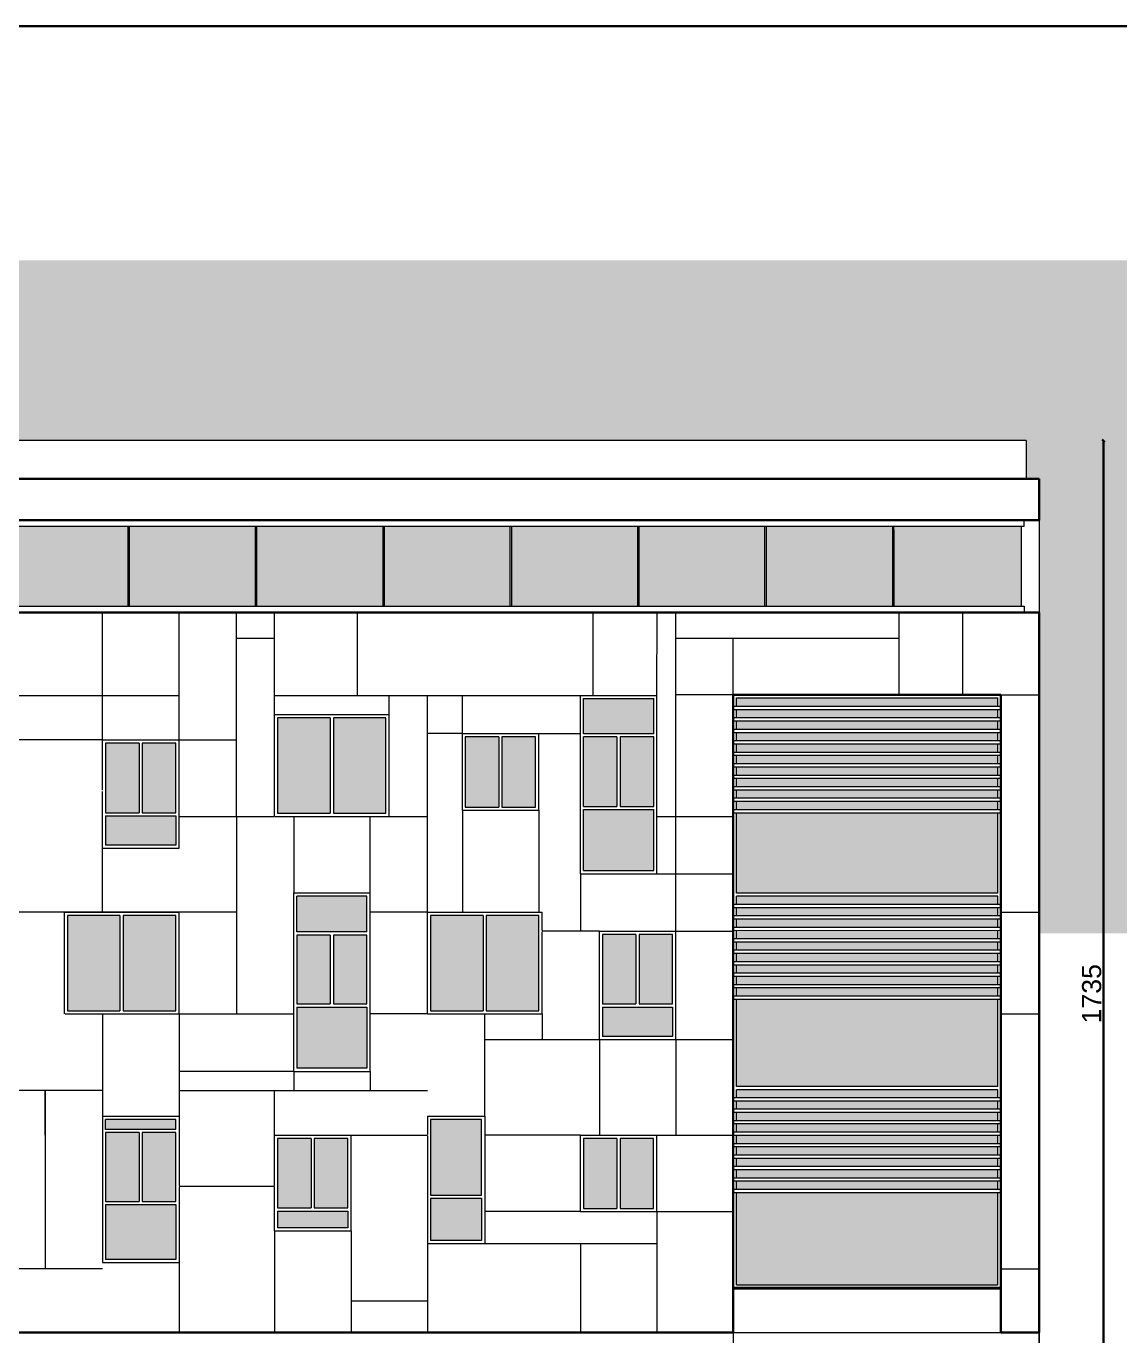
# Model space of a CAD drawing. Header units: millimetres. Extents: x 2804 to 3317, y 6834 to 7064.
# Drawn here: x 2905.77 to 2922.94, y 7037.88 to 7058.43 of the extents above; entities that cross this region are included whole.
import ezdxf

# ---------------------------------------------------------------- set-up
doc = ezdxf.new("R2010")
doc.units = ezdxf.units.MM
doc.header["$PDMODE"] = 1
doc.linetypes.add('PHANTOM2', pattern=[1.25, 0.625, -0.125, 0.125, -0.125, 0.125, -0.125])
for name, color, linetype, lineweight in [('cotation', 3, 'Continuous', 30), ('Murs', 11, 'Continuous', 40), ('texte', 3, 'Continuous', 9), ('TopoAlt_T', 3, 'Continuous', 30), ('zin fenetre', 141, 'Continuous', 15), ('zin fin', 6, 'Continuous', 9), ('zin menuiserie', 150, 'Continuous', 5), ('Zin mur', 30, 'Continuous', 30)]:
    doc.layers.add(name, color=color, linetype=linetype, lineweight=lineweight)
doc.styles.add('ARIAL', font='arial.ttf')
doc.dimstyles.new('cotation 100', dxfattribs={"dimtxt": 0.2, "dimasz": 0.04, "dimexe": 0, "dimexo": 0, "dimgap": 0.03, "dimtad": 1, "dimdec": 0, "dimlfac": 100, "dimdsep": 46, "dimtxsty": 'ARIAL', "dimblk": 'OBLIQUE', "dimcen": 0.09, "dimse1": 1, "dimse2": 1, "dimclrd": 256, "dimclre": 256, "dimclrt": 256, "dimadec": 3, "dimazin": 2, "dimtfac": 1, "dimtdec": 0, "dimtofl": 0, "dimtmove": 1, "dimatfit": 3, "dimfxl": 0, "dimtolj": 1, "dimtzin": 0, "dimlwd": -1, "dimlwe": -1, "dimarcsym": 0})

# ---------------------------------------------------------------- blocks, each defined once
blk = doc.blocks.new('_Oblique')
at = {"color": 0, "linetype": 'ByBlock', "lineweight": -2}
blk.add_line((-0.5, -0.5), (0.5, 0.5), dxfattribs=at)
blk = doc.blocks.new('*D661')
at = {"layer": 'cotation', "transparency": 16777216}
blk.add_line((2922.681, 7034.567), (2922.681, 7051.921), dxfattribs=at)
at = {"layer": 'Defpoints', "color": 0, "transparency": 16777216}
for p in [(2921.469, 7051.921), (2922.681, 7051.921), (2921.672, 7034.567)]:
    blk.add_point(p, dxfattribs=at)
at = {"layer": 'cotation', "transparency": 16777216, "xscale": 0.04, "yscale": 0.04, "zscale": 0.04}
for p, rotation in [((2922.681, 7051.921), 90), ((2922.681, 7034.567), 270)]:
    blk.add_blockref('_Oblique', p, dxfattribs=dict(at, rotation=rotation))
at = {"layer": 'cotation', "transparency": 16777216, "insert": (2922.498, 7043.244), "char_height": 0.3, "attachment_point": 5, "rotation": 90, "style": 'ARIAL'}
blk.add_mtext('\\A1;1735', dxfattribs=at)

msp = doc.modelspace()

# ---------------------------------------------------------------- hatches: boundary and pattern name
at = {"layer": 'cotation'}
h = msp.add_hatch(color=256, dxfattribs=at)
h.dxf.hatch_style = 1
h.set_gradient(color1=(213, 218, 220), tint=1, name='CURVED')
h.paths.add_polyline_path([(2921.672, 7044.193), (2924.098, 7044.193), (2924.098, 7054.756), (2890.609, 7054.756), (2890.609, 7040.745), (2893.947, 7040.745), (2893.947, 7051.925), (2921.469, 7051.925), (2921.469, 7051.327), (2921.672, 7051.327)])
at = {"layer": 'zin fenetre'}
h = msp.add_hatch(color=123, dxfattribs=at)
h.dxf.hatch_style = 1
h.set_gradient(color1=(98, 178, 178), color2=(184, 237, 255), tint=1, name='INVCURVED')
h.paths.add_polyline_path([(2907.369, 7050.577), (2905.389, 7050.577), (2905.389, 7049.325), (2907.369, 7049.325)])
h = msp.add_hatch(color=123, dxfattribs=at)
h.dxf.hatch_style = 1
h.set_gradient(color1=(98, 178, 178), color2=(184, 237, 255), tint=1, name='INVCURVED')
h.paths.add_polyline_path([(2909.369, 7050.577), (2907.389, 7050.577), (2907.389, 7049.325), (2909.369, 7049.325)])
h = msp.add_hatch(color=123, dxfattribs=at)
h.dxf.hatch_style = 1
h.set_gradient(color1=(98, 178, 178), color2=(184, 237, 255), tint=1, name='INVCURVED')
h.paths.add_polyline_path([(2911.369, 7050.577), (2909.389, 7050.577), (2909.389, 7049.325), (2911.369, 7049.325)])
h = msp.add_hatch(color=123, dxfattribs=at)
h.dxf.hatch_style = 1
h.set_gradient(color1=(98, 178, 178), color2=(184, 237, 255), tint=1, name='INVCURVED')
h.paths.add_polyline_path([(2913.369, 7050.577), (2911.389, 7050.577), (2911.389, 7049.325), (2913.369, 7049.325)])
h = msp.add_hatch(color=123, dxfattribs=at)
h.dxf.hatch_style = 1
h.set_gradient(color1=(98, 178, 178), color2=(184, 237, 255), tint=1, name='INVCURVED')
h.paths.add_polyline_path([(2915.369, 7050.577), (2913.389, 7050.577), (2913.389, 7049.325), (2915.369, 7049.325)])
h = msp.add_hatch(color=123, dxfattribs=at)
h.dxf.hatch_style = 1
h.set_gradient(color1=(98, 178, 178), color2=(184, 237, 255), tint=1, name='INVCURVED')
h.paths.add_polyline_path([(2917.369, 7050.577), (2915.389, 7050.577), (2915.389, 7049.325), (2917.369, 7049.325)])
h = msp.add_hatch(color=123, dxfattribs=at)
h.dxf.hatch_style = 1
h.set_gradient(color1=(98, 178, 178), color2=(184, 237, 255), tint=1, name='INVCURVED')
h.paths.add_polyline_path([(2919.369, 7050.577), (2917.389, 7050.577), (2917.389, 7049.325), (2919.369, 7049.325)])
h = msp.add_hatch(color=123, dxfattribs=at)
h.dxf.hatch_style = 1
h.set_gradient(color1=(98, 178, 178), color2=(184, 237, 255), tint=1, name='INVCURVED')
h.paths.add_polyline_path([(2921.389, 7050.577), (2919.389, 7050.577), (2919.389, 7049.325), (2921.389, 7049.325)])
h = msp.add_hatch(color=123, dxfattribs=at)
h.dxf.hatch_style = 1
h.set_gradient(color1=(98, 178, 178), color2=(184, 237, 255), tint=1, name='INVCURVED')
h.paths.add_polyline_path([(2915.622, 7047.877), (2914.522, 7047.877), (2914.522, 7047.325), (2915.622, 7047.325)])
h = msp.add_hatch(color=123, dxfattribs=at)
h.dxf.hatch_style = 1
h.set_gradient(color1=(98, 178, 178), color2=(184, 237, 255), tint=1, name='INVCURVED')
h.paths.add_polyline_path([(2916.922, 7047.752), (2921.022, 7047.752), (2921.022, 7047.887), (2916.922, 7047.887)])
h.paths.add_polyline_path([(2916.922, 7047.572), (2921.022, 7047.572), (2921.022, 7047.701), (2916.922, 7047.701)])
h.paths.add_polyline_path([(2916.922, 7047.392), (2921.022, 7047.392), (2921.022, 7047.521), (2916.922, 7047.521)])
h.paths.add_polyline_path([(2916.922, 7047.212), (2921.022, 7047.212), (2921.022, 7047.341), (2916.922, 7047.341)])
h.paths.add_polyline_path([(2916.922, 7047.032), (2921.022, 7047.032), (2921.022, 7047.161), (2916.922, 7047.161)])
h.paths.add_polyline_path([(2916.922, 7046.852), (2921.022, 7046.852), (2921.022, 7046.981), (2916.922, 7046.981)])
h.paths.add_polyline_path([(2916.922, 7046.672), (2921.022, 7046.672), (2921.022, 7046.801), (2916.922, 7046.801)])
h.paths.add_polyline_path([(2916.922, 7046.492), (2921.022, 7046.492), (2921.022, 7046.621), (2916.922, 7046.621)])
h.paths.add_polyline_path([(2916.922, 7046.312), (2921.022, 7046.312), (2921.022, 7046.441), (2916.922, 7046.441)])
h.paths.add_polyline_path([(2916.922, 7046.132), (2921.022, 7046.132), (2921.022, 7046.261), (2916.922, 7046.261)])
h.paths.add_polyline_path([(2921.022, 7046.081), (2916.922, 7046.081), (2916.922, 7044.825), (2921.022, 7044.824)])
h = msp.add_hatch(color=123, dxfattribs=at)
h.dxf.hatch_style = 1
h.set_gradient(color1=(98, 178, 178), color2=(184, 237, 255), tint=1, name='INVCURVED')
h.paths.add_polyline_path([(2910.544, 7047.577), (2909.719, 7047.577), (2909.719, 7046.077), (2910.544, 7046.077)])
h = msp.add_hatch(color=123, dxfattribs=at)
h.dxf.hatch_style = 1
h.set_gradient(color1=(98, 178, 178), color2=(184, 237, 255), tint=1, name='INVCURVED')
h.paths.add_polyline_path([(2911.419, 7047.577), (2910.594, 7047.577), (2910.594, 7046.077), (2911.419, 7046.077)])
h = msp.add_hatch(color=123, dxfattribs=at)
h.dxf.hatch_style = 1
h.set_gradient(color1=(98, 178, 178), color2=(184, 237, 255), tint=1, name='INVCURVED')
h.paths.add_polyline_path([(2907.544, 7047.175), (2907.019, 7047.175), (2907.019, 7046.085), (2907.544, 7046.085)])
h = msp.add_hatch(color=123, dxfattribs=at)
h.dxf.hatch_style = 1
h.set_gradient(color1=(98, 178, 178), color2=(184, 237, 255), tint=1, name='INVCURVED')
h.paths.add_polyline_path([(2908.119, 7047.175), (2907.594, 7047.175), (2907.594, 7046.085), (2908.119, 7046.085)])
h = msp.add_hatch(color=123, dxfattribs=at)
h.dxf.hatch_style = 1
h.set_gradient(color1=(98, 178, 178), color2=(184, 237, 255), tint=1, name='INVCURVED')
h.paths.add_polyline_path([(2913.19, 7047.275), (2912.665, 7047.275), (2912.665, 7046.175), (2913.19, 7046.175)])
h = msp.add_hatch(color=123, dxfattribs=at)
h.dxf.hatch_style = 1
h.set_gradient(color1=(98, 178, 178), color2=(184, 237, 255), tint=1, name='INVCURVED')
h.paths.add_polyline_path([(2913.765, 7047.275), (2913.24, 7047.275), (2913.24, 7046.175), (2913.765, 7046.175)])
h = msp.add_hatch(color=123, dxfattribs=at)
h.dxf.hatch_style = 1
h.set_gradient(color1=(98, 178, 178), color2=(184, 237, 255), tint=1, name='INVCURVED')
h.paths.add_polyline_path([(2915.044, 7047.275), (2914.523, 7047.275), (2914.523, 7046.185), (2915.044, 7046.185)])
h = msp.add_hatch(color=123, dxfattribs=at)
h.dxf.hatch_style = 1
h.set_gradient(color1=(98, 178, 178), color2=(184, 237, 255), tint=1, name='INVCURVED')
h.paths.add_polyline_path([(2915.622, 7047.275), (2915.094, 7047.275), (2915.094, 7046.185), (2915.622, 7046.185)])
h = msp.add_hatch(color=123, dxfattribs=at)
h.dxf.hatch_style = 1
h.set_gradient(color1=(98, 178, 178), color2=(184, 237, 255), tint=1, name='INVCURVED')
h.paths.add_polyline_path([(2915.622, 7046.137), (2914.522, 7046.137), (2914.522, 7045.177), (2915.622, 7045.177)])
h = msp.add_hatch(color=123, dxfattribs=at)
h.dxf.hatch_style = 1
h.set_gradient(color1=(98, 178, 178), color2=(184, 237, 255), tint=1, name='INVCURVED')
h.paths.add_polyline_path([(2908.118, 7046.035), (2907.019, 7046.035), (2907.019, 7045.575), (2908.119, 7045.575)])
h = msp.add_hatch(color=123, dxfattribs=at)
h.dxf.hatch_style = 1
h.set_gradient(color1=(98, 178, 178), color2=(184, 237, 255), tint=1, name='INVCURVED')
h.paths.add_polyline_path([(2911.119, 7044.775), (2910.019, 7044.775), (2910.019, 7044.215), (2911.119, 7044.215)])
h = msp.add_hatch(color=123, dxfattribs=at)
h.dxf.hatch_style = 1
h.set_gradient(color1=(98, 178, 178), color2=(184, 237, 255), tint=1, name='INVCURVED')
h.paths.add_polyline_path([(2921.022, 7043.155), (2916.922, 7043.155), (2916.922, 7041.787), (2921.022, 7041.787)])
h.paths.add_polyline_path([(2921.022, 7043.335), (2916.922, 7043.335), (2916.922, 7043.206), (2921.022, 7043.206)])
h.paths.add_polyline_path([(2921.022, 7043.515), (2916.922, 7043.515), (2916.922, 7043.386), (2921.022, 7043.386)])
h.paths.add_polyline_path([(2921.022, 7043.695), (2916.922, 7043.695), (2916.922, 7043.566), (2921.022, 7043.566)])
h.paths.add_polyline_path([(2921.022, 7043.875), (2916.922, 7043.875), (2916.922, 7043.746), (2921.022, 7043.746)])
h.paths.add_polyline_path([(2921.022, 7044.054), (2916.922, 7044.055), (2916.922, 7043.926), (2921.022, 7043.926)])
h.paths.add_polyline_path([(2921.022, 7044.234), (2916.922, 7044.235), (2916.922, 7044.106), (2921.022, 7044.106)])
h.paths.add_polyline_path([(2921.022, 7044.414), (2916.922, 7044.415), (2916.922, 7044.286), (2921.022, 7044.286)])
h.paths.add_polyline_path([(2916.922, 7044.646), (2921.022, 7044.646), (2921.022, 7044.774), (2916.922, 7044.775)])
h.paths.add_polyline_path([(2921.022, 7044.594), (2916.922, 7044.595), (2916.922, 7044.466), (2921.022, 7044.466)])
h = msp.add_hatch(color=123, dxfattribs=at)
h.dxf.hatch_style = 1
h.set_gradient(color1=(98, 178, 178), color2=(184, 237, 255), tint=1, name='INVCURVED')
h.paths.add_polyline_path([(2907.244, 7044.475), (2906.419, 7044.475), (2906.419, 7042.975), (2907.244, 7042.975)])
h = msp.add_hatch(color=123, dxfattribs=at)
h.dxf.hatch_style = 1
h.set_gradient(color1=(98, 178, 178), color2=(184, 237, 255), tint=1, name='INVCURVED')
h.paths.add_polyline_path([(2908.119, 7044.475), (2907.294, 7044.475), (2907.294, 7042.975), (2908.119, 7042.975)])
h = msp.add_hatch(color=123, dxfattribs=at)
h.dxf.hatch_style = 1
h.set_gradient(color1=(98, 178, 178), color2=(184, 237, 255), tint=1, name='INVCURVED')
h.paths.add_polyline_path([(2912.944, 7044.475), (2912.119, 7044.475), (2912.119, 7042.975), (2912.944, 7042.975)])
h = msp.add_hatch(color=123, dxfattribs=at)
h.dxf.hatch_style = 1
h.set_gradient(color1=(98, 178, 178), color2=(184, 237, 255), tint=1, name='INVCURVED')
h.paths.add_polyline_path([(2913.819, 7044.475), (2912.994, 7044.475), (2912.994, 7042.975), (2913.819, 7042.975)])
h = msp.add_hatch(color=123, dxfattribs=at)
h.dxf.hatch_style = 1
h.set_gradient(color1=(98, 178, 178), color2=(184, 237, 255), tint=1, name='INVCURVED')
h.paths.add_polyline_path([(2910.544, 7044.165), (2910.019, 7044.165), (2910.019, 7043.085), (2910.544, 7043.085)])
h = msp.add_hatch(color=123, dxfattribs=at)
h.dxf.hatch_style = 1
h.set_gradient(color1=(98, 178, 178), color2=(184, 237, 255), tint=1, name='INVCURVED')
h.paths.add_polyline_path([(2911.119, 7044.165), (2910.594, 7044.165), (2910.594, 7043.085), (2911.119, 7043.085)])
h = msp.add_hatch(color=123, dxfattribs=at)
h.dxf.hatch_style = 1
h.set_gradient(color1=(98, 178, 178), color2=(184, 237, 255), tint=1, name='INVCURVED')
h.paths.add_polyline_path([(2915.344, 7044.175), (2914.819, 7044.175), (2914.819, 7043.085), (2915.344, 7043.085)])
h = msp.add_hatch(color=123, dxfattribs=at)
h.dxf.hatch_style = 1
h.set_gradient(color1=(98, 178, 178), color2=(184, 237, 255), tint=1, name='INVCURVED')
h.paths.add_polyline_path([(2915.919, 7044.175), (2915.394, 7044.175), (2915.394, 7043.085), (2915.919, 7043.085)])
h = msp.add_hatch(color=123, dxfattribs=at)
h.dxf.hatch_style = 1
h.set_gradient(color1=(98, 178, 178), color2=(184, 237, 255), tint=1, name='INVCURVED')
h.paths.add_polyline_path([(2911.119, 7043.035), (2910.019, 7043.035), (2910.019, 7042.075), (2911.119, 7042.075)])
h = msp.add_hatch(color=123, dxfattribs=at)
h.dxf.hatch_style = 1
h.set_gradient(color1=(98, 178, 178), color2=(184, 237, 255), tint=1, name='INVCURVED')
h.paths.add_polyline_path([(2915.918, 7043.035), (2914.819, 7043.035), (2914.819, 7042.575), (2915.918, 7042.575)])
h = msp.add_hatch(color=123, dxfattribs=at)
h.dxf.hatch_style = 1
h.set_gradient(color1=(98, 178, 178), color2=(184, 237, 255), tint=1, name='INVCURVED')
h.paths.add_polyline_path([(2916.922, 7041.612), (2921.022, 7041.612), (2921.022, 7041.737), (2916.922, 7041.737)])
h.paths.add_polyline_path([(2916.922, 7041.432), (2921.022, 7041.432), (2921.022, 7041.561), (2916.922, 7041.561)])
h.paths.add_polyline_path([(2916.922, 7041.252), (2921.022, 7041.252), (2921.022, 7041.381), (2916.922, 7041.381)])
h.paths.add_polyline_path([(2916.922, 7041.072), (2921.022, 7041.072), (2921.022, 7041.201), (2916.922, 7041.201)])
h.paths.add_polyline_path([(2916.922, 7040.892), (2921.022, 7040.892), (2921.022, 7041.021), (2916.922, 7041.021)])
h.paths.add_polyline_path([(2916.922, 7040.712), (2921.022, 7040.712), (2921.022, 7040.841), (2916.922, 7040.841)])
h.paths.add_polyline_path([(2916.922, 7040.532), (2921.022, 7040.532), (2921.022, 7040.661), (2916.922, 7040.661)])
h.paths.add_polyline_path([(2916.922, 7040.352), (2921.022, 7040.352), (2921.022, 7040.481), (2916.922, 7040.481)])
h.paths.add_polyline_path([(2916.922, 7040.172), (2921.022, 7040.172), (2921.022, 7040.301), (2916.922, 7040.301)])
h.paths.add_polyline_path([(2921.022, 7040.121), (2916.922, 7040.121), (2916.922, 7038.675), (2921.022, 7038.675)])
h = msp.add_hatch(color=123, dxfattribs=at)
h.dxf.hatch_style = 1
h.set_gradient(color1=(98, 178, 178), color2=(184, 237, 255), tint=1, name='INVCURVED')
h.paths.add_polyline_path([(2908.119, 7041.273), (2907.019, 7041.273), (2907.019, 7041.115), (2908.119, 7041.115)])
h = msp.add_hatch(color=123, dxfattribs=at)
h.dxf.hatch_style = 1
h.set_gradient(color1=(98, 178, 178), color2=(184, 237, 255), tint=1, name='INVCURVED')
h.paths.add_polyline_path([(2912.919, 7041.273), (2912.119, 7041.273), (2912.119, 7040.085), (2912.919, 7040.085)])
h = msp.add_hatch(color=123, dxfattribs=at)
h.dxf.hatch_style = 1
h.set_gradient(color1=(98, 178, 178), color2=(184, 237, 255), tint=1, name='INVCURVED')
h.paths.add_polyline_path([(2907.544, 7041.065), (2907.019, 7041.065), (2907.019, 7039.985), (2907.544, 7039.985)])
h = msp.add_hatch(color=123, dxfattribs=at)
h.dxf.hatch_style = 1
h.set_gradient(color1=(98, 178, 178), color2=(184, 237, 255), tint=1, name='INVCURVED')
h.paths.add_polyline_path([(2908.119, 7041.065), (2907.594, 7041.065), (2907.594, 7039.985), (2908.119, 7039.985)])
h = msp.add_hatch(color=123, dxfattribs=at)
h.dxf.hatch_style = 1
h.set_gradient(color1=(98, 178, 178), color2=(184, 237, 255), tint=1, name='INVCURVED')
h.paths.add_polyline_path([(2910.244, 7040.973), (2909.719, 7040.973), (2909.719, 7039.885), (2910.244, 7039.885)])
h = msp.add_hatch(color=123, dxfattribs=at)
h.dxf.hatch_style = 1
h.set_gradient(color1=(98, 178, 178), color2=(184, 237, 255), tint=1, name='INVCURVED')
h.paths.add_polyline_path([(2910.819, 7040.973), (2910.294, 7040.973), (2910.294, 7039.885), (2910.819, 7039.885)])
h = msp.add_hatch(color=123, dxfattribs=at)
h.dxf.hatch_style = 1
h.set_gradient(color1=(98, 178, 178), color2=(184, 237, 255), tint=1, name='INVCURVED')
h.paths.add_polyline_path([(2915.044, 7040.973), (2914.519, 7040.973), (2914.519, 7039.873), (2915.044, 7039.873)])
h = msp.add_hatch(color=123, dxfattribs=at)
h.dxf.hatch_style = 1
h.set_gradient(color1=(98, 178, 178), color2=(184, 237, 255), tint=1, name='INVCURVED')
h.paths.add_polyline_path([(2915.619, 7040.973), (2915.094, 7040.973), (2915.094, 7039.873), (2915.619, 7039.873)])
h = msp.add_hatch(color=123, dxfattribs=at)
h.dxf.hatch_style = 1
h.set_gradient(color1=(98, 178, 178), color2=(184, 237, 255), tint=1, name='INVCURVED')
h.paths.add_polyline_path([(2908.119, 7039.935), (2907.019, 7039.935), (2907.019, 7039.075), (2908.118, 7039.075)])
h = msp.add_hatch(color=123, dxfattribs=at)
h.dxf.hatch_style = 1
h.set_gradient(color1=(98, 178, 178), color2=(184, 237, 255), tint=1, name='INVCURVED')
h.paths.add_polyline_path([(2912.919, 7040.035), (2912.119, 7040.035), (2912.119, 7039.373), (2912.919, 7039.373)])
h = msp.add_hatch(color=123, dxfattribs=at)
h.dxf.hatch_style = 1
h.set_gradient(color1=(98, 178, 178), color2=(184, 237, 255), tint=1, name='INVCURVED')
h.paths.add_polyline_path([(2910.818, 7039.835), (2909.719, 7039.835), (2909.719, 7039.573), (2910.818, 7039.573)])

# ---------------------------------------------------------------- linework, layer by layer
at = {"layer": 'Murs'}
for p, q in [((2916.872, 7047.935), (2916.872, 7047.937)), ((2916.872, 7038.625), (2921.072, 7038.625))]:
    msp.add_line(p, q, dxfattribs=at)
at = {"layer": 'texte', "linetype": 'PHANTOM2', "lineweight": 9, "const_width": 0.02}
msp.add_lwpolyline([(2921.672, 7039.656), (2921.672, 7031.924)], dxfattribs=at)
at = {"layer": 'TopoAlt_T'}
msp.add_lwpolyline([(2940.717, 7024.467), (2888.094, 7024.467), (2888.094, 7058.428), (2940.717, 7058.428)], close=True, dxfattribs=at)
at = {"layer": 'zin fin'}
for p, q in [((2921.469, 7051.925), (2897.29, 7051.925)), ((2921.469, 7051.925), (2921.469, 7051.327)), ((2921.672, 7050.677), (2921.672, 7049.225)), ((2906.972, 7047.227), (2906.972, 7049.225)), ((2908.172, 7047.227), (2908.172, 7049.225)), ((2909.072, 7046.027), (2909.072, 7049.225)), ((2909.672, 7046.027), (2909.672, 7049.225)), ((2910.972, 7047.927), (2910.972, 7049.225)), ((2914.672, 7047.927), (2914.672, 7049.225)), ((2915.672, 7047.927), (2915.674, 7049.225)), ((2915.972, 7044.227), (2915.972, 7049.225)), ((2919.472, 7049.225), (2919.472, 7047.937)), ((2920.472, 7047.937), (2920.472, 7049.225)), ((2909.672, 7048.817), (2909.072, 7048.817)), ((2915.972, 7048.827), (2916.872, 7048.827)), ((2916.872, 7048.827), (2919.472, 7048.827)), ((2916.872, 7047.936), (2916.872, 7048.827)), ((2916.872, 7047.937), (2915.972, 7047.937)), ((2921.072, 7047.937), (2921.672, 7047.937)), ((2902.772, 7047.927), (2908.172, 7047.927)), ((2909.672, 7047.927), (2914.472, 7047.927)), ((2911.472, 7047.629), (2911.472, 7047.927)), ((2912.072, 7044.527), (2912.072, 7047.927)), ((2912.619, 7047.327), (2912.619, 7047.927)), ((2912.619, 7047.327), (2912.072, 7047.327)), ((2913.819, 7047.327), (2914.472, 7047.327)), ((2906.972, 7047.227), (2904.972, 7047.227)), ((2908.172, 7047.227), (2909.072, 7047.227)), ((2912.619, 7046.127), (2912.619, 7044.527)), ((2913.819, 7046.127), (2913.819, 7044.527)), ((2906.972, 7044.527), (2906.972, 7046.027)), ((2908.172, 7046.027), (2909.672, 7046.027)), ((2909.072, 7046.027), (2909.072, 7042.927)), ((2909.972, 7046.028), (2909.972, 7044.825)), ((2911.172, 7044.827), (2911.172, 7046.028)), ((2911.472, 7046.028), (2912.072, 7046.028)), ((2915.672, 7046.027), (2916.872, 7046.027)), ((2914.472, 7045.127), (2914.472, 7044.227)), ((2915.672, 7045.127), (2916.872, 7045.127)), ((2909.072, 7044.527), (2903.672, 7044.527)), ((2908.172, 7042.937), (2908.172, 7044.527)), ((2912.072, 7044.527), (2911.172, 7044.527)), ((2921.072, 7044.527), (2921.672, 7044.527)), ((2914.772, 7044.227), (2913.872, 7044.227)), ((2915.972, 7044.227), (2916.872, 7044.227)), ((2906.972, 7042.927), (2906.972, 7041.325)), ((2908.172, 7042.927), (2909.972, 7042.927)), ((2908.172, 7042.917), (2908.172, 7041.315)), ((2912.072, 7042.927), (2911.172, 7042.927)), ((2912.972, 7041.325), (2912.974, 7042.927)), ((2913.872, 7042.927), (2913.872, 7042.527)), ((2921.082, 7042.927), (2921.672, 7042.927)), ((2912.982, 7042.527), (2914.772, 7042.527)), ((2913.862, 7042.537), (2913.862, 7042.537)), ((2913.882, 7042.537), (2913.882, 7042.537)), ((2914.772, 7042.527), (2914.772, 7041.027)), ((2915.972, 7042.527), (2915.972, 7041.027)), ((2915.972, 7042.527), (2916.872, 7042.527)), ((2909.972, 7042.027), (2908.172, 7042.027)), ((2909.972, 7042.027), (2909.972, 7041.727)), ((2911.172, 7042.027), (2911.172, 7041.727)), ((2906.972, 7041.727), (2904.972, 7041.727)), ((2906.072, 7041.027), (2906.072, 7041.727)), ((2906.072, 7041.727), (2906.072, 7038.927)), ((2908.172, 7041.727), (2912.072, 7041.727)), ((2909.672, 7041.025), (2909.672, 7041.727)), ((2910.872, 7041.027), (2912.072, 7041.027)), ((2914.472, 7041.027), (2912.972, 7041.027)), ((2915.672, 7041.027), (2916.872, 7041.027)), ((2908.172, 7040.227), (2909.672, 7040.227)), ((2914.472, 7039.827), (2912.972, 7039.827)), ((2915.672, 7039.827), (2916.872, 7039.827)), ((2915.672, 7039.827), (2915.672, 7037.927)), ((2909.672, 7039.525), (2909.672, 7037.927)), ((2910.872, 7039.525), (2910.872, 7037.927)), ((2912.072, 7039.325), (2912.072, 7037.927)), ((2912.972, 7039.325), (2915.672, 7039.325)), ((2914.472, 7039.325), (2914.472, 7037.927)), ((2906.972, 7038.927), (2904.972, 7038.927)), ((2908.172, 7039.027), (2908.172, 7037.927)), ((2921.072, 7038.927), (2921.672, 7038.927)), ((2910.872, 7038.427), (2912.072, 7038.427)), ((2912.082, 7038.427), (2912.082, 7038.427)), ((2921.642, 7037.927), (2921.642, 7037.927)), ((2921.672, 7037.927), (2921.672, 7034.717))]:
    msp.add_line(p, q, dxfattribs=at)
at = {"layer": 'zin menuiserie'}
for p, q in [((2921.439, 7050.577), (2921.439, 7050.677)), ((2921.439, 7050.577), (2897.94, 7050.577)), ((2907.369, 7050.577), (2907.369, 7049.325)), ((2907.389, 7050.577), (2907.389, 7049.325)), ((2907.389, 7050.577), (2907.389, 7049.325)), ((2909.369, 7050.577), (2909.369, 7049.325)), ((2909.389, 7050.577), (2909.389, 7049.325)), ((2909.389, 7050.577), (2909.389, 7049.325)), ((2911.369, 7050.577), (2911.369, 7049.325)), ((2911.389, 7050.577), (2911.389, 7049.325)), ((2911.389, 7050.577), (2911.389, 7049.325)), ((2913.369, 7049.325), (2913.369, 7050.577)), ((2913.389, 7050.577), (2913.389, 7049.325)), ((2913.389, 7050.577), (2913.389, 7049.325)), ((2915.369, 7050.577), (2915.369, 7049.325)), ((2915.389, 7050.577), (2915.389, 7049.325)), ((2915.389, 7050.577), (2915.389, 7049.325)), ((2917.369, 7049.325), (2917.369, 7050.577)), ((2917.388, 7050.577), (2917.388, 7049.325)), ((2917.389, 7050.577), (2917.389, 7049.325)), ((2919.369, 7050.577), (2919.369, 7049.325)), ((2919.388, 7050.577), (2919.388, 7049.325)), ((2919.389, 7050.525), (2919.389, 7049.325)), ((2921.389, 7050.577), (2921.389, 7049.325)), ((2919.388, 7049.373), (2919.389, 7049.373)), ((2897.94, 7049.325), (2921.439, 7049.325)), ((2921.439, 7049.325), (2921.439, 7049.225)), ((2914.472, 7047.337), (2914.472, 7047.927)), ((2914.472, 7047.927), (2914.662, 7047.927)), ((2914.522, 7047.877), (2915.622, 7047.877)), ((2914.522, 7047.325), (2914.522, 7047.877)), ((2914.662, 7047.927), (2914.682, 7047.927)), ((2914.682, 7047.927), (2915.662, 7047.927)), ((2915.622, 7047.325), (2915.622, 7047.877)), ((2915.662, 7047.927), (2915.672, 7047.927)), ((2915.672, 7046.037), (2915.672, 7047.927)), ((2921.072, 7047.752), (2916.872, 7047.752)), ((2916.922, 7047.752), (2916.922, 7047.887)), ((2916.922, 7047.887), (2921.022, 7047.887)), ((2921.022, 7047.752), (2921.022, 7047.887)), ((2909.672, 7046.028), (2909.672, 7047.629)), ((2909.672, 7047.629), (2911.462, 7047.628)), ((2909.672, 7047.619), (2909.672, 7047.628)), ((2909.672, 7047.339), (2909.672, 7047.619)), ((2910.544, 7047.577), (2909.719, 7047.577)), ((2909.719, 7047.577), (2909.719, 7046.077)), ((2910.544, 7047.577), (2910.544, 7046.077)), ((2910.544, 7047.577), (2910.544, 7047.577)), ((2911.419, 7047.577), (2910.594, 7047.577)), ((2910.594, 7047.577), (2910.594, 7046.077)), ((2911.419, 7046.077), (2911.419, 7047.577)), ((2911.462, 7047.628), (2911.472, 7047.628)), ((2911.472, 7046.038), (2911.472, 7047.629)), ((2911.472, 7046.038), (2911.472, 7047.628)), ((2921.072, 7047.701), (2916.872, 7047.701)), ((2921.072, 7047.572), (2916.872, 7047.572)), ((2921.072, 7047.521), (2916.872, 7047.521)), ((2916.922, 7047.572), (2916.922, 7047.701)), ((2916.922, 7047.392), (2916.922, 7047.521)), ((2921.022, 7047.572), (2921.022, 7047.701)), ((2921.022, 7047.392), (2921.022, 7047.521)), ((2912.619, 7046.127), (2912.619, 7047.327)), ((2912.619, 7047.327), (2913.819, 7047.327)), ((2913.819, 7046.127), (2913.819, 7047.327)), ((2914.472, 7047.317), (2914.472, 7047.337)), ((2914.472, 7045.127), (2914.472, 7047.317)), ((2915.622, 7047.325), (2914.522, 7047.325)), ((2915.599, 7047.325), (2915.599, 7047.325)), ((2921.072, 7047.392), (2916.872, 7047.392)), ((2921.072, 7047.341), (2916.872, 7047.341)), ((2916.922, 7047.212), (2916.922, 7047.341)), ((2921.022, 7047.212), (2921.022, 7047.341)), ((2906.972, 7046.437), (2906.972, 7047.227)), ((2906.972, 7047.227), (2908.172, 7047.227)), ((2907.544, 7047.175), (2907.019, 7047.175)), ((2907.019, 7047.175), (2907.019, 7046.085)), ((2907.544, 7047.175), (2907.544, 7047.175)), ((2907.544, 7047.175), (2907.544, 7046.085)), ((2908.119, 7047.175), (2907.594, 7047.175)), ((2907.594, 7047.175), (2907.594, 7046.085)), ((2908.119, 7046.085), (2908.119, 7047.175)), ((2908.172, 7045.527), (2908.172, 7047.227)), ((2913.19, 7047.275), (2912.665, 7047.275)), ((2912.665, 7047.275), (2912.665, 7046.175)), ((2913.19, 7047.275), (2913.19, 7046.175)), ((2913.19, 7047.275), (2913.19, 7047.275)), ((2913.765, 7047.275), (2913.24, 7047.275)), ((2913.24, 7047.275), (2913.24, 7046.175)), ((2913.765, 7046.175), (2913.765, 7047.275)), ((2914.522, 7046.185), (2914.522, 7047.275)), ((2915.044, 7047.275), (2914.522, 7047.275)), ((2915.044, 7047.275), (2915.044, 7046.185)), ((2915.622, 7047.275), (2915.094, 7047.275)), ((2915.094, 7047.275), (2915.094, 7046.185)), ((2915.622, 7046.185), (2915.622, 7047.275)), ((2921.072, 7047.212), (2916.872, 7047.212)), ((2921.072, 7047.161), (2916.872, 7047.161)), ((2916.922, 7047.032), (2916.922, 7047.161)), ((2921.022, 7047.032), (2921.022, 7047.161)), ((2921.072, 7047.032), (2916.872, 7047.032)), ((2921.072, 7046.981), (2916.872, 7046.981)), ((2916.922, 7046.852), (2916.922, 7046.981)), ((2921.022, 7046.852), (2921.022, 7046.981)), ((2921.072, 7046.852), (2916.872, 7046.852)), ((2921.072, 7046.801), (2916.872, 7046.801)), ((2916.922, 7046.672), (2916.922, 7046.801)), ((2921.022, 7046.672), (2921.022, 7046.801)), ((2921.072, 7046.672), (2916.872, 7046.672)), ((2921.072, 7046.621), (2916.872, 7046.621)), ((2916.922, 7046.492), (2916.922, 7046.621)), ((2921.022, 7046.492), (2921.022, 7046.621)), ((2906.972, 7045.527), (2906.972, 7046.417)), ((2921.072, 7046.492), (2916.872, 7046.492)), ((2921.072, 7046.441), (2916.872, 7046.441)), ((2921.072, 7046.312), (2916.872, 7046.312)), ((2916.922, 7046.312), (2916.922, 7046.441)), ((2921.022, 7046.312), (2921.022, 7046.441)), ((2907.019, 7046.085), (2907.544, 7046.085)), ((2907.544, 7046.085), (2907.544, 7046.085)), ((2907.594, 7046.085), (2908.119, 7046.085)), ((2908.119, 7046.085), (2908.119, 7046.085)), ((2912.619, 7046.127), (2912.629, 7046.127)), ((2912.629, 7046.127), (2912.629, 7046.127)), ((2912.629, 7046.127), (2913.809, 7046.127)), ((2912.665, 7046.175), (2913.19, 7046.175)), ((2913.19, 7046.175), (2913.19, 7046.175)), ((2913.24, 7046.175), (2913.765, 7046.175)), ((2913.765, 7046.175), (2913.765, 7046.175)), ((2913.809, 7046.127), (2913.815, 7046.127)), ((2913.815, 7046.127), (2913.819, 7046.127)), ((2914.522, 7046.185), (2915.044, 7046.185)), ((2914.522, 7045.177), (2914.522, 7046.135)), ((2914.522, 7046.135), (2915.622, 7046.135)), ((2915.034, 7046.195), (2915.034, 7046.195)), ((2915.094, 7046.185), (2915.622, 7046.185)), ((2915.622, 7045.177), (2915.622, 7046.135)), ((2921.072, 7046.261), (2916.872, 7046.261)), ((2921.072, 7046.132), (2916.872, 7046.132)), ((2916.922, 7046.132), (2916.922, 7046.261)), ((2921.022, 7046.132), (2921.022, 7046.261)), ((2907.019, 7046.035), (2908.119, 7046.035)), ((2907.019, 7046.035), (2907.019, 7045.575)), ((2908.119, 7046.035), (2908.119, 7045.575)), ((2908.119, 7046.035), (2908.119, 7046.035)), ((2909.682, 7046.028), (2910.562, 7046.028)), ((2909.719, 7046.077), (2910.544, 7046.077)), ((2910.544, 7046.077), (2910.544, 7046.077)), ((2910.562, 7046.028), (2910.572, 7046.028)), ((2910.572, 7046.028), (2911.469, 7046.028)), ((2910.594, 7046.077), (2911.419, 7046.077)), ((2911.419, 7046.077), (2911.419, 7046.077)), ((2911.469, 7046.028), (2911.472, 7046.028)), ((2911.472, 7046.028), (2911.472, 7046.038)), ((2915.672, 7046.017), (2915.672, 7046.037)), ((2915.672, 7045.137), (2915.672, 7046.017)), ((2921.072, 7046.081), (2916.872, 7046.081)), ((2916.922, 7044.824), (2916.922, 7046.081)), ((2921.022, 7044.824), (2921.022, 7046.081)), ((2906.982, 7045.527), (2908.162, 7045.527)), ((2908.119, 7045.575), (2907.019, 7045.575)), ((2908.119, 7045.575), (2908.119, 7045.575)), ((2908.162, 7045.527), (2908.169, 7045.527)), ((2908.169, 7045.527), (2908.172, 7045.527)), ((2914.472, 7045.127), (2915.669, 7045.127)), ((2914.522, 7045.177), (2915.622, 7045.177)), ((2915.669, 7045.127), (2915.672, 7045.127)), ((2915.672, 7045.127), (2915.672, 7045.137)), ((2909.972, 7044.827), (2911.162, 7044.827)), ((2909.972, 7042.937), (2909.972, 7044.827)), ((2911.119, 7044.775), (2910.019, 7044.775)), ((2910.019, 7044.215), (2910.019, 7044.775)), ((2911.119, 7044.775), (2911.119, 7044.775)), ((2911.119, 7044.215), (2911.119, 7044.775)), ((2911.162, 7044.827), (2911.172, 7044.827)), ((2911.172, 7042.927), (2911.172, 7044.827)), ((2921.072, 7044.646), (2916.872, 7044.646)), ((2921.022, 7044.824), (2916.922, 7044.824)), ((2916.922, 7044.646), (2916.922, 7044.774)), ((2921.022, 7044.774), (2916.922, 7044.774)), ((2921.022, 7044.646), (2921.022, 7044.774)), ((2906.372, 7042.927), (2906.372, 7044.527)), ((2906.372, 7044.527), (2908.162, 7044.527)), ((2906.372, 7044.517), (2906.372, 7044.527)), ((2906.372, 7044.237), (2906.372, 7044.517)), ((2907.244, 7044.475), (2906.419, 7044.475)), ((2906.419, 7044.475), (2906.419, 7042.975)), ((2907.244, 7044.475), (2907.244, 7042.975)), ((2907.244, 7044.475), (2907.244, 7044.475)), ((2908.119, 7044.475), (2907.294, 7044.475)), ((2907.294, 7044.475), (2907.294, 7042.975)), ((2908.119, 7042.975), (2908.119, 7044.475)), ((2908.162, 7044.527), (2908.172, 7044.527)), ((2908.172, 7042.937), (2908.172, 7044.527)), ((2912.072, 7042.937), (2912.072, 7044.527)), ((2912.072, 7044.527), (2912.962, 7044.527)), ((2912.944, 7044.475), (2912.119, 7044.475)), ((2912.119, 7044.475), (2912.119, 7042.975)), ((2912.944, 7044.475), (2912.944, 7042.975)), ((2912.962, 7044.527), (2913.862, 7044.527)), ((2913.819, 7044.475), (2912.994, 7044.475)), ((2912.994, 7044.475), (2912.994, 7042.975)), ((2913.819, 7044.475), (2913.819, 7044.475)), ((2913.819, 7042.975), (2913.819, 7044.475)), ((2913.862, 7044.527), (2913.872, 7044.527)), ((2913.872, 7044.237), (2913.872, 7044.527)), ((2921.072, 7044.594), (2916.872, 7044.595)), ((2921.072, 7044.466), (2916.872, 7044.466)), ((2916.922, 7044.466), (2916.922, 7044.595)), ((2921.022, 7044.466), (2921.022, 7044.594)), ((2921.072, 7044.414), (2916.872, 7044.415)), ((2921.072, 7044.286), (2916.872, 7044.286)), ((2921.072, 7044.234), (2916.872, 7044.235)), ((2916.922, 7044.286), (2916.922, 7044.415)), ((2916.922, 7044.106), (2916.922, 7044.235)), ((2921.022, 7044.286), (2921.022, 7044.414)), ((2921.022, 7044.106), (2921.022, 7044.234)), ((2911.119, 7044.215), (2910.019, 7044.215)), ((2910.544, 7044.165), (2910.019, 7044.165)), ((2910.019, 7044.165), (2910.019, 7043.085)), ((2910.544, 7044.165), (2910.544, 7044.165)), ((2910.544, 7044.165), (2910.544, 7043.085)), ((2911.119, 7044.165), (2910.594, 7044.165)), ((2910.594, 7044.165), (2910.594, 7043.085)), ((2911.119, 7044.215), (2911.119, 7044.215)), ((2911.119, 7043.085), (2911.119, 7044.165)), ((2911.119, 7044.165), (2911.119, 7044.165)), ((2913.872, 7042.927), (2913.872, 7044.217)), ((2914.772, 7042.537), (2914.772, 7044.227)), ((2914.772, 7044.227), (2915.962, 7044.227)), ((2915.344, 7044.175), (2914.819, 7044.175)), ((2914.819, 7044.175), (2914.819, 7043.085)), ((2915.344, 7044.175), (2915.344, 7043.085)), ((2915.344, 7044.175), (2915.344, 7044.175)), ((2915.919, 7044.175), (2915.394, 7044.175)), ((2915.394, 7044.175), (2915.394, 7043.085)), ((2915.919, 7043.085), (2915.919, 7044.175)), ((2915.919, 7044.175), (2915.919, 7044.175)), ((2915.962, 7044.227), (2915.972, 7044.227)), ((2915.972, 7044.217), (2915.972, 7044.227)), ((2915.972, 7042.537), (2915.972, 7044.217)), ((2921.072, 7044.106), (2916.872, 7044.106)), ((2921.072, 7044.054), (2916.872, 7044.055)), ((2916.922, 7043.926), (2916.922, 7044.055)), ((2921.022, 7043.926), (2921.022, 7044.054)), ((2921.072, 7043.926), (2916.872, 7043.926)), ((2921.072, 7043.875), (2916.872, 7043.875)), ((2916.922, 7043.746), (2916.922, 7043.875)), ((2921.022, 7043.746), (2921.022, 7043.875)), ((2921.072, 7043.746), (2916.872, 7043.746)), ((2921.072, 7043.695), (2916.872, 7043.695)), ((2916.922, 7043.566), (2916.922, 7043.695)), ((2921.022, 7043.566), (2921.022, 7043.695)), ((2921.072, 7043.566), (2916.872, 7043.566)), ((2921.072, 7043.515), (2916.872, 7043.515)), ((2916.922, 7043.386), (2916.922, 7043.515)), ((2921.022, 7043.386), (2921.022, 7043.515)), ((2921.072, 7043.386), (2916.872, 7043.386)), ((2921.072, 7043.335), (2916.872, 7043.335)), ((2921.072, 7043.206), (2916.872, 7043.206)), ((2916.922, 7043.206), (2916.922, 7043.335)), ((2921.022, 7043.206), (2921.022, 7043.335)), ((2910.019, 7043.085), (2910.544, 7043.085)), ((2910.019, 7043.035), (2911.119, 7043.035)), ((2910.019, 7043.035), (2910.019, 7042.075)), ((2910.544, 7043.085), (2910.544, 7043.085)), ((2910.594, 7043.085), (2911.119, 7043.085)), ((2911.119, 7043.085), (2911.119, 7043.085)), ((2911.119, 7043.035), (2911.119, 7043.035)), ((2911.119, 7043.035), (2911.119, 7042.075)), ((2914.819, 7043.085), (2915.344, 7043.085)), ((2914.819, 7043.035), (2915.919, 7043.035)), ((2914.819, 7043.035), (2914.819, 7042.575)), ((2915.344, 7043.085), (2915.344, 7043.085)), ((2915.394, 7043.085), (2915.919, 7043.085)), ((2915.919, 7043.085), (2915.919, 7043.085)), ((2915.919, 7043.035), (2915.919, 7042.575)), ((2915.919, 7043.035), (2915.919, 7043.035)), ((2921.072, 7043.155), (2916.872, 7043.155)), ((2916.922, 7041.787), (2916.922, 7043.155)), ((2921.022, 7041.787), (2921.022, 7043.155)), ((2906.382, 7042.927), (2907.262, 7042.927)), ((2906.419, 7042.975), (2907.244, 7042.975)), ((2907.244, 7042.975), (2907.244, 7042.975)), ((2907.262, 7042.927), (2907.272, 7042.927)), ((2907.272, 7042.927), (2908.169, 7042.927)), ((2907.294, 7042.975), (2908.119, 7042.975)), ((2908.119, 7042.975), (2908.119, 7042.975)), ((2908.169, 7042.927), (2908.172, 7042.927)), ((2908.172, 7042.927), (2908.172, 7042.937)), ((2909.972, 7042.917), (2909.972, 7042.937)), ((2909.972, 7042.027), (2909.972, 7042.917)), ((2911.172, 7042.027), (2911.172, 7042.927)), ((2912.072, 7042.927), (2912.072, 7042.937)), ((2912.072, 7042.927), (2912.962, 7042.927)), ((2912.119, 7042.975), (2912.944, 7042.975)), ((2912.944, 7042.975), (2912.944, 7042.975)), ((2912.962, 7042.927), (2912.982, 7042.927)), ((2912.982, 7042.927), (2913.862, 7042.927)), ((2912.994, 7042.975), (2913.819, 7042.975)), ((2913.819, 7042.975), (2913.819, 7042.975)), ((2913.862, 7042.927), (2913.869, 7042.927)), ((2913.869, 7042.927), (2913.872, 7042.927)), ((2914.772, 7042.527), (2914.772, 7042.537)), ((2914.772, 7042.527), (2914.782, 7042.527)), ((2914.782, 7042.527), (2915.962, 7042.527)), ((2915.919, 7042.575), (2914.819, 7042.575)), ((2915.919, 7042.575), (2915.919, 7042.575)), ((2915.962, 7042.527), (2915.969, 7042.527)), ((2915.969, 7042.527), (2915.972, 7042.527)), ((2915.972, 7042.527), (2915.972, 7042.537)), ((2909.972, 7042.027), (2911.162, 7042.027)), ((2911.119, 7042.075), (2910.019, 7042.075)), ((2911.119, 7042.075), (2911.119, 7042.075)), ((2911.162, 7042.027), (2911.169, 7042.027)), ((2911.169, 7042.027), (2911.172, 7042.027)), ((2921.022, 7041.787), (2916.922, 7041.787)), ((2921.072, 7041.612), (2916.872, 7041.612)), ((2921.072, 7041.561), (2916.872, 7041.561)), ((2921.022, 7041.737), (2916.922, 7041.737)), ((2916.922, 7041.612), (2916.922, 7041.737)), ((2916.922, 7041.432), (2916.922, 7041.561)), ((2921.022, 7041.612), (2921.022, 7041.737)), ((2921.022, 7041.432), (2921.022, 7041.561)), ((2921.072, 7041.432), (2916.872, 7041.432)), ((2921.072, 7041.381), (2916.872, 7041.381)), ((2916.922, 7041.252), (2916.922, 7041.381)), ((2921.022, 7041.252), (2921.022, 7041.381)), ((2906.972, 7041.325), (2906.972, 7039.037)), ((2906.972, 7041.325), (2908.162, 7041.325)), ((2908.119, 7041.273), (2907.019, 7041.273)), ((2907.019, 7041.115), (2907.019, 7041.273)), ((2908.119, 7041.115), (2908.119, 7041.273)), ((2908.172, 7041.315), (2908.172, 7040.237)), ((2912.072, 7041.325), (2912.072, 7041.037)), ((2912.072, 7041.325), (2912.962, 7041.325)), ((2912.919, 7041.273), (2912.119, 7041.273)), ((2912.119, 7041.273), (2912.119, 7040.085)), ((2912.919, 7040.085), (2912.919, 7041.273)), ((2912.919, 7041.273), (2912.919, 7041.273)), ((2912.962, 7041.325), (2912.972, 7041.325)), ((2912.972, 7041.325), (2912.972, 7041.037)), ((2921.072, 7041.252), (2916.872, 7041.252)), ((2921.072, 7041.201), (2916.872, 7041.201)), ((2916.922, 7041.072), (2916.922, 7041.201)), ((2921.022, 7041.072), (2921.022, 7041.201)), ((2908.119, 7041.115), (2907.019, 7041.115)), ((2907.544, 7041.065), (2907.019, 7041.065)), ((2907.019, 7041.065), (2907.019, 7039.985)), ((2907.544, 7041.065), (2907.544, 7039.985)), ((2907.544, 7041.065), (2907.544, 7041.065)), ((2908.119, 7041.065), (2907.594, 7041.065)), ((2907.594, 7041.065), (2907.594, 7039.985)), ((2908.119, 7041.115), (2908.119, 7041.115)), ((2908.119, 7041.065), (2908.119, 7041.065)), ((2908.119, 7039.985), (2908.119, 7041.065)), ((2909.672, 7040.237), (2909.672, 7041.025)), ((2909.672, 7041.025), (2910.872, 7041.025)), ((2910.244, 7040.973), (2909.719, 7040.973)), ((2909.719, 7040.973), (2909.719, 7039.885)), ((2910.244, 7040.973), (2910.244, 7040.973)), ((2910.244, 7040.973), (2910.244, 7039.885)), ((2910.819, 7040.973), (2910.294, 7040.973)), ((2910.294, 7040.973), (2910.294, 7039.885)), ((2910.819, 7039.885), (2910.819, 7040.973)), ((2910.872, 7039.525), (2910.872, 7041.025)), ((2912.072, 7041.017), (2912.072, 7039.325)), ((2912.972, 7041.037), (2912.972, 7039.837)), ((2914.472, 7039.825), (2914.472, 7041.025)), ((2914.472, 7041.025), (2915.672, 7041.025)), ((2915.044, 7040.973), (2914.519, 7040.973)), ((2914.519, 7040.973), (2914.519, 7039.873)), ((2915.044, 7040.973), (2915.044, 7039.873)), ((2915.044, 7040.973), (2915.044, 7040.973)), ((2915.619, 7040.973), (2915.094, 7040.973)), ((2915.094, 7040.973), (2915.094, 7039.873)), ((2915.619, 7039.873), (2915.619, 7040.973)), ((2915.672, 7039.835), (2915.672, 7041.025)), ((2921.072, 7041.072), (2916.872, 7041.072)), ((2921.072, 7041.021), (2916.872, 7041.021)), ((2916.922, 7040.892), (2916.922, 7041.021)), ((2921.022, 7040.892), (2921.022, 7041.021)), ((2921.072, 7040.892), (2916.872, 7040.892)), ((2921.072, 7040.841), (2916.872, 7040.841)), ((2916.922, 7040.712), (2916.922, 7040.841)), ((2921.022, 7040.712), (2921.022, 7040.841)), ((2921.072, 7040.712), (2916.872, 7040.712)), ((2921.072, 7040.661), (2916.872, 7040.661)), ((2916.922, 7040.532), (2916.922, 7040.661)), ((2921.022, 7040.532), (2921.022, 7040.661)), ((2921.072, 7040.532), (2916.872, 7040.532)), ((2921.072, 7040.481), (2916.872, 7040.481)), ((2921.072, 7040.352), (2916.872, 7040.352)), ((2916.922, 7040.352), (2916.922, 7040.481)), ((2921.022, 7040.352), (2921.022, 7040.481)), ((2908.172, 7040.217), (2908.172, 7039.027)), ((2909.672, 7039.525), (2909.672, 7040.217)), ((2921.072, 7040.301), (2916.872, 7040.301)), ((2921.072, 7040.172), (2916.872, 7040.172)), ((2916.922, 7040.172), (2916.922, 7040.301)), ((2921.022, 7040.172), (2921.022, 7040.301)), ((2907.019, 7039.985), (2907.544, 7039.985)), ((2907.019, 7039.935), (2908.119, 7039.935)), ((2907.019, 7039.935), (2907.019, 7039.075)), ((2907.544, 7039.985), (2907.544, 7039.985)), ((2907.594, 7039.985), (2908.119, 7039.985)), ((2908.119, 7039.985), (2908.119, 7039.985)), ((2908.119, 7039.935), (2908.119, 7039.935)), ((2908.119, 7039.935), (2908.119, 7039.075)), ((2912.119, 7040.085), (2912.919, 7040.085)), ((2912.119, 7040.035), (2912.919, 7040.035)), ((2912.119, 7040.035), (2912.119, 7039.373)), ((2912.919, 7040.085), (2912.919, 7040.085)), ((2912.919, 7040.035), (2912.919, 7040.035)), ((2912.919, 7040.035), (2912.919, 7039.373)), ((2921.072, 7040.121), (2916.872, 7040.121)), ((2916.922, 7038.675), (2916.922, 7040.121)), ((2921.022, 7038.675), (2921.022, 7040.121)), ((2909.719, 7039.885), (2910.244, 7039.885)), ((2909.719, 7039.835), (2910.819, 7039.835)), ((2909.719, 7039.835), (2909.719, 7039.573)), ((2910.244, 7039.885), (2910.244, 7039.885)), ((2910.294, 7039.885), (2910.819, 7039.885)), ((2910.819, 7039.885), (2910.819, 7039.885)), ((2910.819, 7039.835), (2910.819, 7039.573)), ((2910.819, 7039.835), (2910.819, 7039.835)), ((2912.972, 7039.837), (2912.972, 7039.817)), ((2912.972, 7039.817), (2912.972, 7039.335)), ((2914.472, 7039.825), (2915.662, 7039.825)), ((2914.519, 7039.873), (2915.044, 7039.873)), ((2915.044, 7039.873), (2915.044, 7039.873)), ((2915.094, 7039.873), (2915.619, 7039.873)), ((2915.619, 7039.873), (2915.619, 7039.873)), ((2915.662, 7039.825), (2915.669, 7039.825)), ((2915.669, 7039.825), (2915.672, 7039.825)), ((2915.672, 7039.825), (2915.672, 7039.835)), ((2909.682, 7039.525), (2910.862, 7039.525)), ((2910.819, 7039.573), (2909.719, 7039.573)), ((2910.819, 7039.573), (2910.819, 7039.573)), ((2910.862, 7039.525), (2910.869, 7039.525)), ((2910.869, 7039.525), (2910.872, 7039.525)), ((2912.072, 7039.325), (2912.969, 7039.325)), ((2912.919, 7039.373), (2912.119, 7039.373)), ((2912.919, 7039.373), (2912.919, 7039.373)), ((2912.969, 7039.325), (2912.972, 7039.325)), ((2912.972, 7039.335), (2912.972, 7039.325)), ((2906.972, 7039.037), (2906.972, 7039.037)), ((2906.972, 7039.037), (2906.972, 7039.027)), ((2906.972, 7039.027), (2908.172, 7039.027)), ((2908.119, 7039.075), (2907.019, 7039.075)), ((2908.119, 7039.075), (2908.119, 7039.075)), ((2916.922, 7038.675), (2921.022, 7038.675)), ((2916.872, 7037.927), (2916.872, 7034.717)), ((2916.872, 7037.927), (2921.072, 7037.927))]:
    msp.add_line(p, q, dxfattribs=at)
at = {"layer": 'Zin mur'}
for p, q in [((2921.672, 7051.327), (2897.29, 7051.327)), ((2921.672, 7050.677), (2921.672, 7051.327)), ((2921.672, 7050.677), (2897.94, 7050.677)), ((2897.29, 7049.225), (2921.672, 7049.225)), ((2921.672, 7047.937), (2921.672, 7049.225)), ((2916.872, 7037.927), (2916.872, 7047.937)), ((2916.872, 7047.937), (2921.072, 7047.937)), ((2921.072, 7038.625), (2921.072, 7047.937)), ((2921.672, 7044.537), (2921.672, 7047.937)), ((2921.672, 7042.937), (2921.672, 7044.537)), ((2921.672, 7038.937), (2921.672, 7042.937)), ((2921.072, 7037.927), (2921.072, 7038.917)), ((2921.672, 7037.927), (2921.672, 7038.937)), ((2916.872, 7037.927), (2901.27, 7037.927)), ((2921.072, 7037.927), (2921.672, 7037.927))]:
    msp.add_line(p, q, dxfattribs=at)

# ---------------------------------------------------------------- dimensions: what is measured, and where the dimension line sits
at = {"layer": 'cotation'}
dim = msp.add_linear_dim(base=(2922.681, 7051.921), p1=(2921.672, 7034.567), p2=(2921.469, 7051.921), angle=90, dimstyle='cotation 100', override={"dimtxt": 0.3}, dxfattribs=at)
dim.commit()
dim.dimension.update_dxf_attribs({"geometry": '*D661', "text_midpoint": (2922.498, 7043.244)})

doc.saveas('drawing.dxf')
